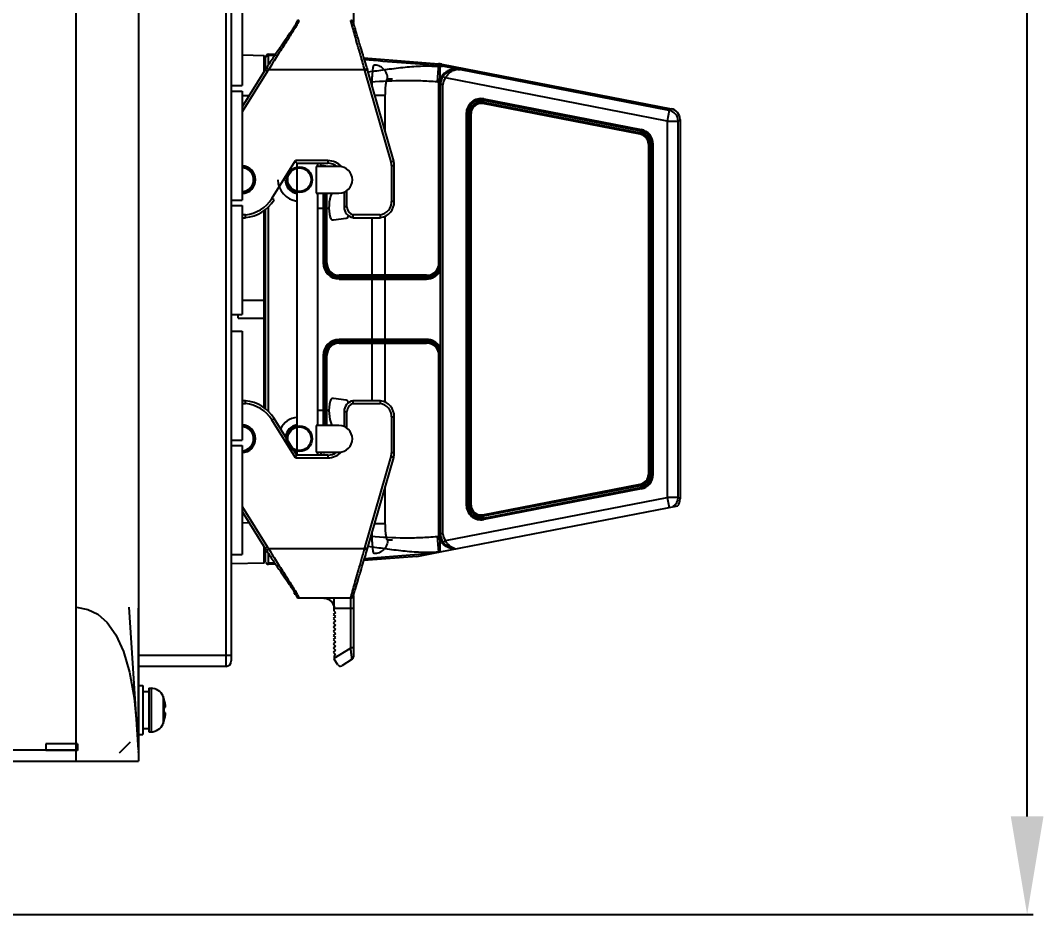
# Model space of a CAD drawing. Header units: millimetres. Extents: x 2423 to 7028, y 909 to 2460.
# Drawn here: x 6369.9 to 6557.5, y 1242.3 to 1406.3 of the extents above; entities that cross this region are included whole.
import ezdxf

# ---------------------------------------------------------------- set-up
doc = ezdxf.new("R2010")
doc.units = ezdxf.units.MM
doc.layers.add('DIM', color=2, linetype='Continuous')
doc.styles.get("Standard").update_dxf_attribs({"font": ''})
doc.styles.get('Standard').set_extended_font_data('SimSun')
doc.dimstyles.get("Standard").update_dxf_attribs({"dimscale": 6, "dimtxt": 5, "dimasz": 3, "dimexe": 0.18, "dimexo": 0.0625, "dimgap": 0.8, "dimtad": 1, "dimtoh": 1, "dimdec": 1, "dimzin": 0, "dimdsep": 46, "dimtxsty": 'Standard', "dimcen": 0.09, "dimclrd": 256, "dimclre": 256, "dimclrt": 256, "dimadec": 0, "dimazin": 2, "dimtfac": 1, "dimtdec": 1, "dimtofl": 0, "dimtmove": 0, "dimatfit": 3, "dimfxl": 0, "dimtolj": 1, "dimtzin": 0, "dimarcsym": 0})

# ---------------------------------------------------------------- blocks, each defined once
blk = doc.blocks.new('*D20')
at = {"layer": 'Defpoints', "color": 0}
for p in [(6316.55, 1744.33), (6554.5, 1744.33), (6316.55, 1242.33)]:
    blk.add_point(p, dxfattribs=at)
at = {"layer": 'DIM', "lineweight": -2}
for p, q in [((6316.93, 1744.33), (6555.58, 1744.33)), ((6554.5, 1260.33), (6554.5, 1726.33)), ((6316.93, 1242.33), (6555.58, 1242.33))]:
    blk.add_line(p, q, dxfattribs=at)
at = {"layer": 'DIM'}
for points in [[(6551.5, 1726.33), (6557.5, 1726.33), (6554.5, 1744.33)], [(6551.5, 1260.33), (6557.5, 1260.33), (6554.5, 1242.33)]]:
    blk.add_solid(points, dxfattribs=at)
at = {"layer": 'DIM', "insert": (6534.7, 1493.33), "char_height": 30, "attachment_point": 5, "rotation": 90}
blk.add_mtext('\\A1;502.0', dxfattribs=at)

msp = doc.modelspace()

# ---------------------------------------------------------------- linework, layer by layer
for p, q in [((6380.05, 1715.48), (6380.05, 1270.48)), ((6391.55, 1715.48), (6391.55, 1270.48)), ((6407.55, 1434.83), (6407.55, 1287.83)), ((6408.55, 1433.83), (6408.55, 1288.83)), ((6430.94, 1417.08), (6430.94, 1405.88)), ((6410.55, 1414.33), (6410.55, 1394.33)), ((6420.43, 1405.79), (6420.42, 1405.77)), ((6420.42, 1405.77), (6420.42, 1405.75)), ((6420.55, 1406.08), (6420.48, 1405.97)), ((6420.66, 1406.19), (6420.55, 1406.08)), ((6420.82, 1406.26), (6420.66, 1406.19)), ((6420.94, 1406.28), (6420.82, 1406.26)), ((6430.83, 1406.09), (6430.72, 1406.2)), ((6430.96, 1405.82), (6430.95, 1405.86)), ((6431, 1405.68), (6430.96, 1405.82)), ((6431.04, 1405.53), (6431, 1405.68)), ((6431.1, 1405.34), (6431.04, 1405.53)), ((6419.19, 1403.79), (6418.77, 1403.18)), ((6418.99, 1403.5), (6418.88, 1403.34)), ((6431.3, 1404.68), (6431.21, 1404.98)), ((6431.35, 1404.51), (6431.3, 1404.68)), ((6418.77, 1403.18), (6418.31, 1402.5)), ((6410.55, 1399.98), (6414.6, 1399.88)), ((6414.6, 1396.93), (6414.6, 1399.88)), ((6414.85, 1397.28), (6414.85, 1399.73)), ((6415.35, 1400.08), (6416.66, 1400.08)), ((6415.35, 1398.09), (6415.35, 1400.08)), ((6416.5, 1399.83), (6415.35, 1399.83)), ((6414.85, 1398.58), (6414.6, 1398.58)), ((6432.88, 1399.4), (6446.56, 1398.35)), ((6446.56, 1398.35), (6446.31, 1395.01)), ((6446.85, 1397.91), (6446.85, 1398.01)), ((6446.85, 1397.92), (6447.29, 1397.92)), ((6447.07, 1397.96), (6447.13, 1398.27)), ((6447.13, 1398.27), (6489.23, 1390.09)), ((6414.79, 1397.23), (6410.55, 1390.45)), ((6415.21, 1396.96), (6410.55, 1389.5)), ((6414.79, 1397.23), (6415.21, 1396.96)), ((6415, 1397.55), (6415.42, 1397.28)), ((6415.42, 1397.28), (6415.21, 1396.96)), ((6415.42, 1397.28), (6433, 1397.28)), ((6433.48, 1397.42), (6433, 1397.28)), ((6433.06, 1397.08), (6433, 1397.28)), ((6433.54, 1397.23), (6433.06, 1397.08)), ((6437.85, 1380.36), (6433.06, 1397.08)), ((6433.39, 1397.71), (6433.54, 1397.23)), ((6438.33, 1380.5), (6433.54, 1397.23)), ((6446.85, 1395.69), (6446.85, 1396.74)), ((6447.4, 1396.03), (6447.81, 1395.74)), ((6449.96, 1397.37), (6449.87, 1397.39)), ((6449.96, 1397.37), (6450.06, 1397.35)), ((6450.06, 1397.35), (6450.12, 1397.34)), ((6450.1, 1397.31), (6450.41, 1397.28)), ((6450.12, 1397.34), (6450.21, 1397.32)), ((6450.34, 1397.28), (6450.16, 1397.29)), ((6450.21, 1397.32), (6450.3, 1397.31)), ((6450.3, 1397.31), (6450.39, 1397.29)), ((6450.47, 1397.27), (6450.34, 1397.28)), ((6488.87, 1389.79), (6450.34, 1397.28)), ((6450.39, 1397.29), (6450.45, 1397.28)), ((6450.45, 1397.28), (6450.47, 1397.27)), ((6408.55, 1394.33), (6410.55, 1394.33)), ((6437.22, 1395.6), (6438.1, 1395.6)), ((6446.55, 1394.69), (6446.55, 1361.19)), ((6446.59, 1394.96), (6446.89, 1394.9)), ((6446.85, 1394.67), (6446.85, 1311.98)), ((6447.35, 1312.16), (6447.35, 1394.49)), ((6488.49, 1387.83), (6447.81, 1395.74)), ((6408.55, 1393.33), (6410.55, 1393.33)), ((6410.55, 1393.33), (6410.55, 1373.33)), ((6411.8, 1392.45), (6410.55, 1392.48)), ((6434.86, 1392.6), (6436.8, 1392.6)), ((6436.8, 1385.85), (6436.8, 1392.6)), ((6454.87, 1391.89), (6454.7, 1391.03)), ((6483.55, 1385.42), (6454.7, 1391.03)), ((6454.75, 1391.31), (6483.6, 1385.7)), ((6483.66, 1386), (6454.81, 1391.61)), ((6454.87, 1391.89), (6483.72, 1386.28)), ((6451.64, 1389.23), (6452.52, 1389.23)), ((6451.64, 1389.23), (6451.64, 1317.42)), ((6451.92, 1317.42), (6451.92, 1389.23)), ((6452.23, 1389.23), (6452.23, 1317.42)), ((6452.52, 1317.42), (6452.52, 1389.23)), ((6488.87, 1389.79), (6488.49, 1387.83)), ((6488.87, 1389.79), (6489.23, 1390.09)), ((6488.49, 1387.83), (6490.49, 1387.83)), ((6488.49, 1387.83), (6488.49, 1318.82)), ((6490.85, 1388.12), (6490.49, 1387.83)), ((6490.49, 1318.82), (6490.49, 1387.83)), ((6490.85, 1388.12), (6490.85, 1318.53)), ((6483.72, 1386.28), (6483.55, 1385.42)), ((6485.04, 1383.62), (6485.91, 1383.62)), ((6485.04, 1383.62), (6485.04, 1323.03)), ((6485.32, 1323.03), (6485.32, 1383.62)), ((6485.63, 1383.62), (6485.63, 1323.03)), ((6485.91, 1323.03), (6485.91, 1383.62)), ((6415.96, 1373.63), (6420.3, 1380.58)), ((6426.25, 1380.58), (6420.3, 1380.58)), ((6420.58, 1380.08), (6426.25, 1380.08)), ((6420.6, 1380.08), (6420.6, 1326.58)), ((6428.3, 1379.5), (6424.1, 1379.5)), ((6424.1, 1379.5), (6424.1, 1374.6)), ((6424.4, 1379.5), (6424.4, 1380.08)), ((6424.95, 1379.6), (6424.95, 1380.08)), ((6425.35, 1379.6), (6424.95, 1379.6)), ((6426.25, 1380.58), (6426.25, 1380.08)), ((6438.33, 1380.5), (6437.85, 1380.36)), ((6437.95, 1379.67), (6438.45, 1379.67)), ((6437.95, 1379.67), (6437.95, 1373.08)), ((6438.45, 1373.08), (6438.45, 1379.67)), ((6416.39, 1373.37), (6415.96, 1373.63)), ((6424.1, 1374.6), (6428.3, 1374.6)), ((6424.4, 1332), (6424.4, 1374.6)), ((6425.39, 1374.6), (6425.39, 1361.83)), ((6425.67, 1361.83), (6425.67, 1374.6)), ((6425.78, 1374.6), (6425.78, 1361.83)), ((6426.06, 1361.83), (6426.06, 1374.6)), ((6429.25, 1374.82), (6429.25, 1372.08)), ((6429.75, 1372.08), (6429.75, 1375.1)), ((6408.55, 1373.33), (6410.55, 1373.33)), ((6408.55, 1372.33), (6410.55, 1372.33)), ((6410.55, 1372.33), (6410.55, 1352.33)), ((6414.6, 1335.16), (6414.6, 1371.49)), ((6414.85, 1334.96), (6414.85, 1371.69)), ((6415.35, 1334.57), (6415.35, 1372.08)), ((6424.4, 1371.85), (6426.48, 1371.85)), ((6429.75, 1372.08), (6429.25, 1372.08)), ((6438.45, 1373.08), (6437.95, 1373.08)), ((6411.14, 1370.61), (6410.55, 1370.61)), ((6410.55, 1370.11), (6411.16, 1370.11)), ((6426.73, 1370.07), (6426.7, 1370.18)), ((6427.28, 1369.7), (6429.63, 1370.02)), ((6430.87, 1370.11), (6435.92, 1370.11)), ((6435.87, 1370.61), (6430.92, 1370.61)), ((6434.33, 1370.11), (6434.33, 1336.54)), ((6436.8, 1336.25), (6436.8, 1370.41)), ((6426.06, 1361.83), (6425.39, 1361.83)), ((6446.83, 1361.15), (6446.77, 1361.16)), ((6444.35, 1359.54), (6428.35, 1359.54)), ((6428.35, 1358.86), (6428.35, 1359.54)), ((6428.35, 1359.25), (6444.35, 1359.25)), ((6444.35, 1359.14), (6428.35, 1359.14)), ((6428.35, 1358.86), (6444.35, 1358.86)), ((6444.35, 1359.54), (6444.35, 1358.86)), ((6414.6, 1354.95), (6410.55, 1354.95)), ((6408.55, 1352.33), (6410.55, 1352.33)), ((6409.8, 1351.7), (6409.8, 1352.33)), ((6409.8, 1351.7), (6414.6, 1351.7)), ((6408.55, 1349.33), (6410.55, 1349.33)), ((6410.55, 1349.33), (6410.55, 1329.33)), ((6444.35, 1347.79), (6428.35, 1347.79)), ((6428.35, 1347.12), (6428.35, 1347.79)), ((6428.35, 1347.51), (6444.35, 1347.51)), ((6444.35, 1347.4), (6428.35, 1347.4)), ((6428.35, 1347.12), (6444.35, 1347.12)), ((6444.35, 1347.79), (6444.35, 1347.12)), ((6446.55, 1345.46), (6446.55, 1311.96)), ((6446.83, 1345.5), (6446.77, 1345.49)), ((6425.39, 1344.83), (6426.06, 1344.83)), ((6425.39, 1344.83), (6425.39, 1332)), ((6425.78, 1344.83), (6425.78, 1332)), ((6426.06, 1332), (6426.06, 1344.83)), ((6411.16, 1336.54), (6410.55, 1336.54)), ((6410.55, 1336.04), (6411.14, 1336.04)), ((6426.73, 1336.58), (6426.7, 1336.47)), ((6429.63, 1336.63), (6427.28, 1336.95)), ((6435.92, 1336.54), (6430.87, 1336.54)), ((6430.92, 1336.04), (6435.87, 1336.04)), ((6426.48, 1334.75), (6424.4, 1334.75)), ((6429.25, 1334.58), (6429.75, 1334.58)), ((6429.25, 1334.58), (6429.25, 1331.79)), ((6429.75, 1331.5), (6429.75, 1334.58)), ((6415.96, 1333.02), (6416.39, 1333.29)), ((6420.3, 1326.08), (6415.96, 1333.02)), ((6420.58, 1326.58), (6416.39, 1333.29)), ((6437.95, 1333.58), (6438.45, 1333.58)), ((6437.95, 1333.58), (6437.95, 1326.98)), ((6438.45, 1326.98), (6438.45, 1333.58)), ((6428.3, 1332), (6424.1, 1332)), ((6424.1, 1332), (6424.1, 1327.1)), ((6408.55, 1329.33), (6410.55, 1329.33)), ((6408.55, 1328.33), (6410.55, 1328.33)), ((6410.55, 1328.33), (6410.55, 1308.33)), ((6426.25, 1326.58), (6420.58, 1326.58)), ((6424.1, 1327.1), (6428.3, 1327.1)), ((6424.4, 1326.58), (6424.4, 1327.1)), ((6425.35, 1327.05), (6424.95, 1327.05)), ((6424.95, 1327.05), (6424.95, 1326.58)), ((6426.25, 1326.58), (6426.25, 1326.08)), ((6438.45, 1326.98), (6437.95, 1326.98)), ((6420.3, 1326.08), (6426.25, 1326.08)), ((6433.06, 1309.57), (6437.85, 1326.29)), ((6433.54, 1309.43), (6438.33, 1326.15)), ((6437.85, 1326.29), (6438.33, 1326.15)), ((6485.91, 1323.03), (6485.04, 1323.03)), ((6436.8, 1314), (6436.8, 1320.8)), ((6454.7, 1315.62), (6483.55, 1321.23)), ((6483.6, 1320.95), (6454.75, 1315.35)), ((6483.55, 1321.23), (6483.72, 1320.37)), ((6454.81, 1315.04), (6483.66, 1320.65)), ((6483.72, 1320.37), (6454.87, 1314.76)), ((6410.55, 1317.15), (6415.21, 1309.69)), ((6446.85, 1308.83), (6490.43, 1317.3)), ((6447.81, 1310.91), (6488.49, 1318.82)), ((6452.52, 1317.42), (6451.64, 1317.42)), ((6490.49, 1318.82), (6488.49, 1318.82)), ((6488.49, 1318.82), (6488.85, 1316.99)), ((6490.49, 1318.82), (6490.85, 1318.53)), ((6410.55, 1316.21), (6414.79, 1309.43)), ((6454.7, 1315.62), (6454.87, 1314.76)), ((6410.55, 1314.17), (6411.8, 1314.2)), ((6436.8, 1314), (6434.85, 1314)), ((6446.31, 1311.65), (6446.53, 1308.77)), ((6446.89, 1311.75), (6446.59, 1311.69)), ((6414.6, 1306.78), (6414.6, 1309.72)), ((6415.21, 1309.69), (6414.79, 1309.43)), ((6415.21, 1309.69), (6415.42, 1309.38)), ((6433, 1309.38), (6433.06, 1309.57)), ((6433.06, 1309.57), (6433.54, 1309.43)), ((6438.1, 1311), (6437.22, 1311)), ((6446.85, 1309.91), (6446.85, 1310.96)), ((6447.81, 1310.91), (6447.4, 1310.62)), ((6408.55, 1308.33), (6410.55, 1308.33)), ((6414.6, 1308.08), (6414.85, 1308.08)), ((6415, 1309.1), (6414.79, 1309.43)), ((6414.85, 1306.93), (6414.85, 1309.33)), ((6415.42, 1309.38), (6415, 1309.1)), ((6415, 1309.1), (6415.21, 1308.77)), ((6415.35, 1306.58), (6415.35, 1308.56)), ((6433, 1309.38), (6415.42, 1309.38)), ((6442.57, 1308), (6432.88, 1307.26)), ((6433, 1309.38), (6433.48, 1309.23)), ((6433, 1307.64), (6433.2, 1308.31)), ((6442.57, 1308), (6446.84, 1308.83)), ((6446.84, 1308.83), (6446.85, 1308.83)), ((6414.6, 1306.78), (6408.55, 1306.62)), ((6415.35, 1306.82), (6416.5, 1306.82)), ((6416.66, 1306.58), (6415.35, 1306.58)), ((6416.66, 1306.58), (6416.84, 1306.31)), ((6432.35, 1305.5), (6432.52, 1306.08)), ((6432.52, 1306.08), (6433, 1307.64)), ((6417.71, 1305.04), (6417.98, 1304.64)), ((6417.98, 1304.64), (6418.23, 1304.27)), ((6418.23, 1304.27), (6418.71, 1303.57)), ((6431.68, 1303.28), (6431.88, 1303.94)), ((6432.18, 1304.95), (6432.35, 1305.5)), ((6418.48, 1303.91), (6418.59, 1303.74)), ((6418.71, 1303.57), (6419.14, 1302.93)), ((6419.33, 1302.65), (6419.43, 1302.51)), ((6419.6, 1302.25), (6419.68, 1302.13)), ((6420.09, 1301.49), (6420.09, 1301.15)), ((6420.22, 1301.28), (6420.09, 1301.28)), ((6420.09, 1301.15), (6420.32, 1301.11)), ((6420.4, 1300.94), (6420.41, 1300.91)), ((6420.41, 1300.91), (6420.42, 1300.88)), ((6420.45, 1300.79), (6420.45, 1300.76)), ((6420.54, 1300.57), (6420.66, 1300.46)), ((6420.94, 1300.38), (6430.44, 1300.38)), ((6427.44, 1298.52), (6427.44, 1300.38)), ((6430.44, 1300.38), (6430.44, 1291.2)), ((6430.45, 1300.38), (6430.57, 1300.39)), ((6430.57, 1300.39), (6430.72, 1300.46)), ((6430.72, 1300.46), (6430.84, 1300.57)), ((6430.94, 1300.77), (6430.94, 1289.57)), ((6431, 1300.95), (6431.01, 1301.01)), ((6431.01, 1301.01), (6431.05, 1301.15)), ((6431.05, 1301.15), (6431.1, 1301.32)), ((6431.1, 1301.32), (6431.16, 1301.52)), ((6431.16, 1301.52), (6431.23, 1301.76)), ((6391.55, 1272.53), (6389.85, 1298.68)), ((6391.55, 1272.53), (6391.55, 1298.48)), ((6427.43, 1298.51), (6427.44, 1298.38)), ((6427.44, 1298.52), (6430.44, 1298.52)), ((6427.44, 1297.94), (6427.44, 1298.52)), ((6427.64, 1297.72), (6427.26, 1297.37)), ((6427.26, 1297.37), (6427.64, 1296.95)), ((6427.64, 1296.95), (6427.26, 1296.6)), ((6427.26, 1296.6), (6427.64, 1296.18)), ((6427.44, 1297.94), (6427.64, 1297.72)), ((6427.64, 1296.18), (6427.26, 1295.83)), ((6427.26, 1295.83), (6427.64, 1295.41)), ((6427.64, 1295.41), (6427.26, 1295.06)), ((6427.26, 1295.06), (6427.64, 1294.64)), ((6427.64, 1294.64), (6427.26, 1294.29)), ((6427.26, 1294.29), (6427.64, 1293.87)), ((6427.64, 1293.87), (6427.26, 1293.52)), ((6427.26, 1293.52), (6427.64, 1293.1)), ((6427.64, 1293.1), (6427.26, 1292.75)), ((6427.26, 1292.75), (6427.64, 1292.33)), ((6427.64, 1292.33), (6427.26, 1291.98)), ((6427.26, 1291.98), (6427.64, 1291.56)), ((6427.64, 1291.56), (6427.26, 1291.21)), ((6427.26, 1291.21), (6427.64, 1290.79)), ((6427.64, 1290.79), (6427.26, 1290.44)), ((6427.44, 1289.33), (6430.44, 1291.2)), ((6408.55, 1289.83), (6391.55, 1289.83)), ((6427.26, 1290.44), (6427.64, 1290.02)), ((6427.64, 1290.02), (6427.44, 1289.83)), ((6427.44, 1289.83), (6427.44, 1289.17)), ((6428.11, 1288.11), (6427.44, 1289.17)), ((6430.71, 1289.15), (6428.8, 1287.95)), ((6407.55, 1287.83), (6391.55, 1287.83)), ((6391.55, 1284.33), (6392.35, 1284.33)), ((6392.35, 1284.33), (6392.35, 1275.33)), ((6393.45, 1283.83), (6393.83, 1283.83)), ((6393.45, 1283.83), (6393.45, 1275.83)), ((6393.83, 1283.83), (6393.83, 1275.83)), ((6392.35, 1283.22), (6393.45, 1283.22)), ((6396.04, 1282.36), (6396.04, 1277.29)), ((6396.22, 1281.83), (6396.24, 1281.83)), ((6396.22, 1280.33), (6396.51, 1280.33)), ((6396.51, 1279.33), (6396.22, 1279.33)), ((6396.24, 1277.83), (6396.22, 1277.83)), ((6392.35, 1276.44), (6393.45, 1276.44)), ((6393.45, 1275.83), (6393.83, 1275.83)), ((6388.05, 1271.98), (6390.05, 1273.98)), ((6391.55, 1275.33), (6392.35, 1275.33)), ((6380.05, 1272.48), (5828.05, 1272.48)), ((6380.35, 1273.63), (6374.55, 1273.63)), ((6374.55, 1273.63), (6374.55, 1272.43)), ((6380.35, 1272.43), (6374.55, 1272.43)), ((6380.35, 1273.63), (6380.35, 1272.43)), ((6391.55, 1272.03), (6391.55, 1272.23)), ((5816.55, 1270.48), (6391.55, 1270.48))]:
    msp.add_line(p, q)
for points in [[(6420.42, 1405.75), (6420.4, 1405.72), (6420.39, 1405.68), (6420.37, 1405.64), (6420.35, 1405.59), (6420.32, 1405.54), (6420.29, 1405.48), (6420.25, 1405.42), (6420.21, 1405.35), (6420.16, 1405.27), (6420.11, 1405.19), (6420.05, 1405.1), (6419.99, 1405), (6419.93, 1404.9), (6419.86, 1404.8), (6419.79, 1404.69), (6419.72, 1404.58), (6419.64, 1404.46), (6419.55, 1404.33), (6419.47, 1404.21), (6419.38, 1404.07), (6419.29, 1403.94), (6419.19, 1403.79)], [(6420.44, 1405.84), (6420.44, 1405.83), (6420.44, 1405.83), (6420.44, 1405.82), (6420.44, 1405.81), (6420.43, 1405.79)], [(6420.48, 1405.97), (6420.45, 1405.9), (6420.45, 1405.86), (6420.44, 1405.84)], [(6430.72, 1406.2), (6430.56, 1406.26), (6430.45, 1406.28)], [(6430.95, 1405.86), (6430.94, 1405.9), (6430.92, 1405.94), (6430.9, 1406), (6430.83, 1406.09)], [(6431.21, 1404.98), (6431.13, 1405.23), (6431.1, 1405.34)], [(6431.95, 1402.48), (6431.79, 1403.01), (6431.72, 1403.26), (6431.65, 1403.5), (6431.58, 1403.72), (6431.52, 1403.94), (6431.35, 1404.51)], [(6417.93, 1401.95), (6417.67, 1401.56), (6417.53, 1401.36), (6417.25, 1400.94)], [(6418.31, 1402.5), (6418.06, 1402.13), (6417.93, 1401.95)], [(6432.61, 1400.3), (6432.4, 1400.98), (6432.31, 1401.3), (6432.21, 1401.61), (6432.12, 1401.91), (6432.03, 1402.2), (6431.95, 1402.48)], [(6417.25, 1400.94), (6417.11, 1400.73), (6416.96, 1400.52), (6416.81, 1400.3), (6416.66, 1400.07), (6416.51, 1399.84), (6416.35, 1399.61), (6416.19, 1399.37), (6416.03, 1399.13), (6415.87, 1398.89), (6415.71, 1398.64), (6415.54, 1398.39), (6415.38, 1398.13), (6415.21, 1397.88), (6415.04, 1397.61), (6414.79, 1397.23)], [(6432.82, 1399.6), (6432.71, 1399.96), (6432.61, 1400.3)], [(6433.39, 1397.71), (6433.28, 1398.1), (6433.16, 1398.48), (6433.04, 1398.86), (6432.82, 1399.6)], [(6415.21, 1308.77), (6415.39, 1308.51), (6415.55, 1308.25), (6415.72, 1307.99), (6415.89, 1307.74), (6416.05, 1307.49), (6416.21, 1307.25), (6416.37, 1307.01), (6416.53, 1306.77), (6416.69, 1306.54)], [(6433.2, 1308.31), (6433.3, 1308.65), (6433.41, 1308.99), (6433.54, 1309.43)], [(6416.84, 1306.31), (6416.99, 1306.09), (6417.14, 1305.87), (6417.28, 1305.66), (6417.43, 1305.45), (6417.71, 1305.04)], [(6431.88, 1303.94), (6432.03, 1304.43), (6432.1, 1304.68), (6432.18, 1304.95)], [(6419.14, 1302.93), (6419.24, 1302.79), (6419.33, 1302.65)], [(6419.43, 1302.51), (6419.51, 1302.38), (6419.6, 1302.25)], [(6419.68, 1302.13), (6419.76, 1302.01), (6419.83, 1301.9), (6419.9, 1301.79)], [(6431.23, 1301.76), (6431.31, 1302.03), (6431.56, 1302.88)], [(6431.56, 1302.88), (6431.62, 1303.07), (6431.68, 1303.28)], [(6419.9, 1301.79), (6419.97, 1301.69), (6420.03, 1301.59), (6420.09, 1301.5), (6420.14, 1301.41), (6420.19, 1301.33), (6420.24, 1301.25), (6420.28, 1301.18), (6420.31, 1301.12), (6420.34, 1301.07), (6420.37, 1301.02), (6420.39, 1300.97), (6420.4, 1300.94)], [(6420.42, 1300.88), (6420.43, 1300.86), (6420.44, 1300.85), (6420.44, 1300.83), (6420.44, 1300.83), (6420.44, 1300.82), (6420.44, 1300.81), (6420.45, 1300.79)], [(6420.45, 1300.76), (6420.48, 1300.69), (6420.54, 1300.57)], [(6420.66, 1300.46), (6420.82, 1300.39), (6420.94, 1300.38)], [(6425.45, 1300.38), (6425.47, 1300.38), (6425.52, 1300.37), (6425.59, 1300.37), (6425.66, 1300.36), (6425.75, 1300.35), (6425.83, 1300.34), (6425.92, 1300.32), (6426.01, 1300.29), (6426.1, 1300.26), (6426.19, 1300.23), (6426.29, 1300.18), (6426.39, 1300.13), (6426.49, 1300.07), (6426.59, 1300.01), (6426.7, 1299.93), (6426.8, 1299.83), (6426.91, 1299.73), (6427.01, 1299.61), (6427.11, 1299.47), (6427.2, 1299.31), (6427.28, 1299.13), (6427.35, 1298.95), (6427.39, 1298.78), (6427.42, 1298.62), (6427.44, 1298.47)], [(6425.46, 1300.38), (6425.51, 1300.37), (6425.57, 1300.37), (6425.63, 1300.37), (6425.7, 1300.36), (6425.77, 1300.35), (6425.84, 1300.33), (6425.91, 1300.32), (6425.99, 1300.3), (6426.06, 1300.28), (6426.14, 1300.25), (6426.21, 1300.22), (6426.29, 1300.19), (6426.36, 1300.15), (6426.44, 1300.11), (6426.51, 1300.06), (6426.59, 1300.01), (6426.67, 1299.95), (6426.74, 1299.89), (6426.81, 1299.83), (6426.88, 1299.76), (6426.95, 1299.68), (6427.02, 1299.6), (6427.08, 1299.51), (6427.14, 1299.42), (6427.2, 1299.31), (6427.26, 1299.18), (6427.32, 1299.03), (6427.37, 1298.86)], [(6430.84, 1300.57), (6430.9, 1300.66), (6430.92, 1300.72), (6430.94, 1300.75), (6430.95, 1300.79)], [(6430.95, 1300.79), (6430.96, 1300.82), (6431, 1300.95)], [(6380.16, 1298.66), (6382.25, 1298.28), (6384.05, 1297.4), (6385.79, 1295.88), (6387.39, 1293.61), (6388.76, 1290.59), (6389.88, 1286.78), (6390.74, 1282.06), (6391.31, 1276.28)], [(6427.37, 1298.86), (6427.41, 1298.7), (6427.42, 1298.6), (6427.43, 1298.51)]]:
    msp.add_lwpolyline(points)
for centre, radius in [((6421.05, 1377.08), 2.35), ((6421.05, 1377.08), 2.15), ((6421.05, 1329.58), 2.35), ((6421.05, 1329.58), 2.15)]:
    msp.add_circle(centre, radius)
for centre, radius, start, end in [((6415.08, 1408.7), 6.39, 331.3373, 331.6604), ((6420.94, 1405.77), 0.502, 90.0394, 108.5226), ((6415.35, 1399.58), 0.5, 90.0037, 162.9838), ((6415.35, 1399.33), 0.5, 90.0033, 157.4886), ((6723.27, 4966.46), 3579.14, 265.34755, 265.56552), ((6446.18, 1393.36), 4.51, 81.4698, 85.6205), ((6446.18, 1393.36), 4.69, 81.7906, 85.6205), ((6446.18, 1393.36), 5, 79, 85.6205), ((6449.85, 1394.29), 3.01, 144.6434, 175.6689), ((6449.54, 1394.25), 3.03, 140.614, 150.2768), ((6449.89, 1394.28), 3.06, 143.4497, 152.364), ((6449.55, 1394.24), 3.05, 137.9872, 140.4475), ((6449.86, 1394.28), 3.02, 142.848, 144.6371), ((6449.85, 1394.29), 3.03, 85.1957, 142.8132), ((6449.89, 1394.26), 3.05, 105.4848, 142.9136), ((6449.89, 1394.26), 3.06, 91.656, 105.4319), ((6449.88, 1394.3), 3.02, 90.637, 91.6435), ((6449.86, 1393.8), 3.57, 88.36, 90.1578), ((6449.88, 1394.21), 3.1, 88.9097, 90.5279), ((6450.1, 1395.32), 1.97, 93.9755, 96.7975), ((6449.88, 1394.19), 3.13, 88.5422, 88.9111), ((6449.88, 1394.17), 3.15, 87.47, 88.5414), ((6450.09, 1395.35), 1.94, 92.4823, 93.9714), ((6450, 1397.14), 0.174, 78.1858, 85.5372), ((6450.09, 1395.37), 1.93, 90.4285, 92.4827), ((6450.06, 1395.36), 1.94, 88.8061, 89.5873), ((6450.06, 1395.37), 1.93, 87.236, 88.8055), ((6450.24, 1396.8), 0.488, 78.8414, 85.193), ((6450.36, 1396.65), 0.631, 83.1132, 85.1937), ((6450.41, 1397.31), 0.0315, 255.8446, 265.1739), ((6450.36, 1396.65), 0.634, 79.623, 83.1159), ((6446.18, 1393.36), 1.65, 75.4455, 85.6205), ((6449.85, 1394.29), 3.32, 168.3548, 173.0422), ((6453.98, 1389.42), 9.49, 138.1098, 138.6364), ((6449.85, 1394.29), 3.02, 168.3548, 172.6974), ((6449.91, 1394.27), 3.09, 152.4056, 168.3452), ((6449.85, 1394.29), 2.51, 144.6434, 175.2402), ((6454.35, 1389.23), 2.71, 79, 180), ((6454.35, 1389.23), 2.43, 79, 180), ((6454.35, 1389.23), 2.12, 79, 180), ((6454.35, 1389.23), 1.83, 79, 180), ((6488.49, 1387.83), 2, 0.0205, 78.9795), ((6488.85, 1388.12), 2, 0.0019, 78.9981), ((6483.2, 1383.62), 1.83, 0, 79), ((6483.2, 1383.62), 2.12, 0, 79), ((6483.2, 1383.62), 2.43, 0, 79), ((6483.2, 1383.62), 2.71, 0, 79), ((6410.45, 1377.08), 2.55, 272.3264, 87.6695), ((6410.45, 1377.08), 2.4, 272.3955, 87.6045), ((6410.45, 1377.08), 2.2, 272.6282, 87.372), ((6425.35, 1377.1), 2.5, 74.5016, 90.0762), ((6426.25, 1377.08), 3.5, 42.568, 90), ((6426.25, 1377.08), 3, 54.5949, 90), ((6428.3, 1377.05), 2.45, 270, 90), ((6435.45, 1379.67), 2.5, 0, 16), ((6435.45, 1379.67), 3, 0, 16), ((6421.05, 1377.08), 3.94, 180, 263.4471), ((6421.05, 1377.08), 2.59, 180, 259.9192), ((6421.05, 1377.08), 2.44, 180, 259.2983), ((6410.45, 1377.08), 6.5, 276.0422, 328), ((6410.45, 1377.08), 7, 275.8222, 328), ((6433.46, 1372), 7, 158.1347, 195.0762), ((6431.25, 1372.08), 2, 180, 259.0959), ((6431.25, 1372.08), 1.5, 180, 257.4027), ((6435.45, 1373.08), 2.5, 279.7499, 0), ((6435.45, 1373.08), 3, 278.8986, 0), ((6427.21, 1370.2), 0.5, 195.0762, 277.6762), ((6429.56, 1370.52), 0.5, 277.6762, 354.7499), ((6428.35, 1361.83), 2.96, 180, 270), ((6428.35, 1361.83), 2.68, 180, 270), ((6428.35, 1361.83), 2.57, 180, 270), ((6428.35, 1361.83), 2.29, 180, 270), ((6444.35, 1361.83), 2.29, 270, 343.8888), ((6444.35, 1361.83), 2.57, 270, 344.8029), ((6444.35, 1361.83), 2.68, 270, 338.7197), ((6444.35, 1361.83), 2.96, 270, 327.4812), ((6451.52, 1396.32), 35.48, 261.9509, 262.307), ((6428.35, 1344.83), 2.96, 90, 180), ((6428.35, 1344.83), 2.68, 90, 180), ((6428.35, 1344.83), 2.57, 90, 180), ((6428.35, 1344.83), 2.29, 90, 180), ((6444.35, 1344.83), 2.96, 32.5188, 90), ((6444.35, 1344.83), 2.68, 21.2803, 90), ((6444.35, 1344.83), 2.57, 15.1971, 90), ((6444.35, 1344.83), 2.29, 16.1112, 90), ((6451.55, 1310.09), 35.72, 97.6942, 98.0479), ((6410.45, 1329.58), 6.5, 32, 83.9578), ((6410.45, 1329.58), 7, 32, 84.1778), ((6433.46, 1334.65), 7, 164.9238, 202.3039), ((6427.21, 1336.45), 0.5, 82.3238, 164.9238), ((6431.25, 1334.58), 2, 100.9041, 180), ((6429.56, 1336.14), 0.5, 5.2501, 82.3238), ((6431.25, 1334.58), 1.5, 102.5973, 180), ((6435.45, 1333.58), 2.5, 0, 80.2501), ((6435.45, 1333.58), 3, 0, 81.1014), ((6410.45, 1329.58), 2.55, 272.3264, 87.6695), ((6421.05, 1329.58), 3.94, 96.558, 152.2933), ((6421.05, 1329.58), 2.59, 100.0808, 172.8532), ((6410.45, 1329.58), 2.4, 272.3955, 87.6045), ((6410.45, 1329.58), 2.2, 272.6282, 87.372), ((6421.05, 1329.58), 2.44, 100.7017, 177.0594), ((6428.3, 1329.55), 2.45, 270, 90), ((6410.45, 1329.58), 2.2, 209.6505, 214.8037), ((6421.05, 1329.58), 2.44, 247.1226, 259.2983), ((6421.05, 1329.58), 2.59, 251.2815, 259.9192), ((6425.35, 1329.55), 2.5, 269.9238, 277.4955), ((6426.25, 1329.58), 3.5, 270, 316.2754), ((6426.25, 1329.58), 3, 270, 303.9623), ((6435.45, 1326.98), 2.5, 344, 0), ((6435.45, 1326.98), 3, 344, 0), ((6483.2, 1323.03), 1.83, 281, 0), ((6483.2, 1323.03), 2.12, 281, 0), ((6483.2, 1323.03), 2.43, 281, 0), ((6483.2, 1323.03), 2.71, 281, 0), ((6454.35, 1317.42), 2.71, 180, 281), ((6454.35, 1317.42), 2.43, 180, 281), ((6454.35, 1317.42), 2.12, 180, 281), ((6454.35, 1317.42), 1.83, 180, 281), ((6488.49, 1318.82), 2, 302.2965, 359.9836), ((6488.85, 1318.53), 2, 322.1972, 0.0032), ((6446.18, 1313.29), 1.65, 274.3795, 284.5545), ((6449.85, 1312.37), 3.32, 186.9578, 191.6452), ((6449.85, 1312.37), 3.01, 184.3311, 215.3566), ((6449.85, 1312.37), 3.02, 187.3026, 191.6452), ((6449.91, 1312.38), 3.09, 191.6511, 207.598), ((6449.85, 1312.37), 2.51, 184.7598, 215.3566), ((6453.98, 1317.23), 9.49, 221.3627, 221.8894), ((6449.54, 1312.4), 3.03, 209.7232, 219.386), ((6449.89, 1312.37), 3.06, 207.636, 216.5503), ((6449.87, 1312.76), 3.52, 220.4783, 222.7068), ((6449.89, 1312.39), 3.05, 215.3108, 263.7148), ((6449.85, 1312.37), 3.03, 217.1868, 264.0269), ((6774.47, -2898.47), 4219.84, 94.47567, 94.64196), ((6446.18, 1313.29), 4.51, 274.3795, 278.3794), ((6450.11, 1311.45), 2.09, 255.1072, 255.5111), ((6450.09, 1311.4), 2.04, 255.4952, 259.9056), ((6415.35, 1307.08), 0.5, 202.5009, 269.9923), ((6415.08, 1297.95), 6.39, 28.3376, 28.6644), ((6420.94, 1300.88), 0.504, 256.289, 269.9421), ((6430.44, 1289.57), 0.5, 302, 360), ((6407.55, 1288.83), 1, 270, 0), ((6428.53, 1288.38), 0.5, 212, 302), ((6393.83, 1281.43), 2.4, 22.9697, 90), ((6390.05, 1279.83), 6.5, 17.9202, 22.9697), ((6390.05, 1279.83), 6.48, 4.4249, 17.9753), ((6390.05, 1279.83), 6.18, 355.3629, 4.6371), ((6390.05, 1279.83), 6.5, 337.0303, 342.0798), ((6390.05, 1279.83), 6.48, 342.0247, 355.5751), ((6393.83, 1278.23), 2.4, 270, 337.0303)]:
    msp.add_arc(centre, radius, start, end)
for points, knots in [([(6420.68, 1405.64), (6420.56, 1405.41), (6420.27, 1404.92), (6419.76, 1404.11), (6419.15, 1403.17), (6418.47, 1402.11), (6417.73, 1400.97), (6416.7, 1399.36), (6415.93, 1398.12), (6415.42, 1397.28)], [0, 0, 0, 0, 0.076334, 0.174707, 0.290109, 0.418305, 0.556018, 0.700412, 1, 1, 1, 1]), ([(6420.94, 1406.28), (6420.94, 1406.28), (6420.94, 1406.27), (6420.94, 1406.27), (6420.94, 1406.25), (6420.93, 1406.23), (6420.92, 1406.18), (6420.9, 1406.11), (6420.87, 1406.03), (6420.83, 1405.92), (6420.77, 1405.8), (6420.73, 1405.71), (6420.7, 1405.67)], [0, 0, 0, 0, 0.004198, 0.015553, 0.034327, 0.060593, 0.135938, 0.242499, 0.381573, 0.554195, 0.760422, 1, 1, 1, 1]), ([(6430.61, 1405.71), (6430.59, 1405.79), (6430.55, 1405.9), (6430.52, 1406.05), (6430.49, 1406.13), (6430.48, 1406.19), (6430.46, 1406.24), (6430.46, 1406.26), (6430.45, 1406.28), (6430.45, 1406.28)], [0, 0, 0, 0, 0.432218, 0.603361, 0.743872, 0.853552, 0.932495, 0.980916, 1, 1, 1, 1]), ([(6433, 1397.28), (6432.75, 1398.16), (6432.32, 1399.66), (6431.73, 1401.71), (6431.28, 1403.32), (6430.91, 1404.63), (6430.7, 1405.39), (6430.61, 1405.71)], [0, 0, 0, 0, 0.31453, 0.534738, 0.729303, 0.887521, 1, 1, 1, 1]), ([(6433.64, 1396.86), (6434.69, 1396.99), (6436.81, 1397.28), (6439.48, 1397.62), (6441.64, 1397.83), (6443.81, 1397.97), (6445.45, 1397.94), (6446.53, 1397.86)], [0, 0, 0, 0, 0.245394, 0.495702, 0.622361, 0.749261, 1, 1, 1, 1]), ([(6434.35, 1394.39), (6434.36, 1394.65), (6434.38, 1395.15), (6434.41, 1395.87), (6434.45, 1396.5), (6434.5, 1397.05), (6434.55, 1397.48), (6434.61, 1397.8), (6434.66, 1397.99), (6434.7, 1398.08), (6434.72, 1398.1), (6434.73, 1398.1)], [0, 0, 0, 0, 0.208781, 0.400919, 0.571955, 0.71777, 0.835313, 0.92188, 0.976018, 0.991221, 1, 1, 1, 1]), ([(6437.22, 1395.6), (6437.22, 1395.91), (6437.09, 1396.57), (6436.54, 1397.42), (6435.7, 1397.98), (6435.04, 1398.1), (6434.73, 1398.1)], [0, 0, 0, 0, 0.240935, 0.501209, 0.760719, 1, 1, 1, 1]), ([(6446.85, 1397.82), (6446.85, 1397.83), (6446.84, 1397.86), (6446.85, 1397.89), (6446.85, 1397.91)], [0, 0, 0, 0, 0.288026, 1, 1, 1, 1]), ([(6447.07, 1397.96), (6447.06, 1397.96), (6446.98, 1397.98), (6446.91, 1398), (6446.85, 1398.01)], [0, 0, 0, 0, 0.245584, 1, 1, 1, 1]), ([(6446.85, 1397.37), (6446.85, 1397.46), (6446.86, 1397.61), (6446.86, 1397.76), (6446.85, 1397.82)], [0, 0, 0, 0, 0.578812, 1, 1, 1, 1]), ([(6447.29, 1397.91), (6447.27, 1397.92), (6447.2, 1397.93), (6447.13, 1397.95), (6447.07, 1397.96)], [0, 0, 0, 0, 0.268944, 1, 1, 1, 1]), ([(6449.87, 1397.39), (6449.42, 1397.48), (6448.56, 1397.65), (6447.7, 1397.83), (6447.29, 1397.91)], [0, 0, 0, 0, 0.525207, 1, 1, 1, 1]), ([(6446.85, 1396.74), (6446.85, 1396.8), (6446.85, 1396.91), (6446.85, 1397.12), (6446.85, 1397.27), (6446.85, 1397.37)], [0, 0, 0, 0, 0.277105, 0.537104, 1, 1, 1, 1]), ([(6447.44, 1396.12), (6447.43, 1396.11), (6447.4, 1396.1), (6447.34, 1396.11), (6447.27, 1396.13), (6447.22, 1396.16), (6447.2, 1396.18)], [0, 0, 0, 0, 0.136674, 0.356043, 0.658262, 1, 1, 1, 1]), ([(6449.85, 1397.37), (6449.6, 1397.37), (6449.11, 1397.32), (6448.42, 1397.11), (6447.79, 1396.76), (6447.44, 1396.45), (6447.28, 1396.28)], [0, 0, 0, 0, 0.260886, 0.511188, 0.754841, 1, 1, 1, 1]), ([(6447.81, 1395.74), (6447.93, 1395.96), (6448.21, 1396.36), (6448.72, 1396.84), (6449.28, 1397.15), (6449.67, 1397.26), (6449.86, 1397.28)], [0, 0, 0, 0, 0.284746, 0.547648, 0.784244, 1, 1, 1, 1]), ([(6449.95, 1397.31), (6449.95, 1397.31), (6449.95, 1397.33), (6449.96, 1397.33), (6449.96, 1397.34)], [0, 0, 0, 0, 0.263535, 1, 1, 1, 1]), ([(6449.96, 1397.34), (6449.96, 1397.34), (6449.96, 1397.35), (6449.96, 1397.36), (6449.96, 1397.37)], [0, 0, 0, 0, 0.217587, 1, 1, 1, 1]), ([(6450.1, 1397.31), (6450.11, 1397.31), (6450.11, 1397.31), (6450.11, 1397.32), (6450.11, 1397.32)], [0, 0, 0, 0, 0.281136, 1, 1, 1, 1]), ([(6446.31, 1395.01), (6445.3, 1395.08), (6443.28, 1395.21), (6439.24, 1395.27), (6436.21, 1395.09), (6434.19, 1394.97)], [0, 0, 0, 0, 0.249815, 0.499843, 1, 1, 1, 1]), ([(6436.8, 1392.6), (6436.8, 1392.99), (6436.82, 1393.55), (6436.87, 1394.26), (6436.93, 1394.71), (6436.98, 1395.03), (6437.03, 1395.25), (6437.06, 1395.37), (6437.1, 1395.47), (6437.14, 1395.55), (6437.18, 1395.6), (6437.22, 1395.6)], [0, 0, 0, 0, 0.378322, 0.548603, 0.697446, 0.818785, 0.868223, 0.909879, 0.943654, 0.969589, 1, 1, 1, 1]), ([(6446.85, 1394.67), (6446.85, 1394.67), (6446.84, 1394.67), (6446.83, 1394.67), (6446.8, 1394.67), (6446.76, 1394.68), (6446.72, 1394.68), (6446.64, 1394.68), (6446.59, 1394.69), (6446.55, 1394.69)], [0, 0, 0, 0, 0.02176, 0.078656, 0.170911, 0.29513, 0.446268, 0.618663, 1, 1, 1, 1]), ([(6446.59, 1394.96), (6446.61, 1395.02), (6446.67, 1395.28), (6446.76, 1395.52), (6446.85, 1395.69)], [0, 0, 0, 0, 0.253334, 1, 1, 1, 1]), ([(6447.35, 1394.49), (6447.29, 1394.5), (6447.19, 1394.5), (6447.08, 1394.51), (6447, 1394.51), (6446.95, 1394.51), (6446.91, 1394.51), (6446.89, 1394.51), (6446.85, 1394.5), (6446.85, 1394.51)], [0, 0, 0, 0, 0.382407, 0.555234, 0.706712, 0.831203, 0.881698, 0.92375, 1, 1, 1, 1]), ([(6447.18, 1395.7), (6447.17, 1395.69), (6447.13, 1395.68), (6447.04, 1395.7), (6446.96, 1395.73), (6446.91, 1395.76)], [0, 0, 0, 0, 0.121518, 0.336517, 1, 1, 1, 1]), ([(6420.58, 1380.08), (6420.57, 1380.09), (6420.55, 1380.15), (6420.49, 1380.25), (6420.39, 1380.4), (6420.34, 1380.52), (6420.3, 1380.58)], [0, 0, 0, 0, 0.088318, 0.319658, 0.638848, 1, 1, 1, 1]), ([(6411.16, 1370.11), (6411.16, 1370.12), (6411.15, 1370.17), (6411.14, 1370.28), (6411.15, 1370.43), (6411.14, 1370.55), (6411.14, 1370.61)], [0, 0, 0, 0, 0.076459, 0.293603, 0.617758, 1, 1, 1, 1]), ([(6430.87, 1370.11), (6430.88, 1370.12), (6430.89, 1370.15), (6430.89, 1370.2), (6430.9, 1370.29), (6430.91, 1370.43), (6430.92, 1370.55), (6430.92, 1370.61)], [0, 0, 0, 0, 0.079236, 0.171988, 0.295926, 0.619109, 1, 1, 1, 1]), ([(6435.92, 1370.11), (6435.91, 1370.12), (6435.9, 1370.17), (6435.89, 1370.28), (6435.89, 1370.43), (6435.88, 1370.55), (6435.87, 1370.61)], [0, 0, 0, 0, 0.077874, 0.294819, 0.618337, 1, 1, 1, 1]), ([(6411.14, 1336.04), (6411.14, 1336.1), (6411.15, 1336.22), (6411.14, 1336.38), (6411.15, 1336.48), (6411.16, 1336.53), (6411.16, 1336.54)], [0, 0, 0, 0, 0.382256, 0.706407, 0.923542, 1, 1, 1, 1]), ([(6430.92, 1336.04), (6430.92, 1336.1), (6430.91, 1336.22), (6430.9, 1336.36), (6430.89, 1336.45), (6430.89, 1336.5), (6430.88, 1336.53), (6430.87, 1336.54)], [0, 0, 0, 0, 0.380857, 0.704032, 0.827986, 0.920763, 1, 1, 1, 1]), ([(6435.87, 1336.04), (6435.88, 1336.1), (6435.89, 1336.22), (6435.89, 1336.38), (6435.9, 1336.48), (6435.91, 1336.53), (6435.92, 1336.54)], [0, 0, 0, 0, 0.381712, 0.705207, 0.92213, 1, 1, 1, 1]), ([(6420.3, 1326.08), (6420.34, 1326.14), (6420.39, 1326.25), (6420.49, 1326.4), (6420.55, 1326.51), (6420.57, 1326.56), (6420.58, 1326.58)], [0, 0, 0, 0, 0.361426, 0.680571, 0.911787, 1, 1, 1, 1]), ([(6437.22, 1311), (6437.18, 1311), (6437.14, 1311.06), (6437.1, 1311.13), (6437.06, 1311.23), (6437.03, 1311.36), (6436.98, 1311.57), (6436.93, 1311.89), (6436.87, 1312.34), (6436.82, 1313.05), (6436.8, 1313.61), (6436.8, 1314)], [0, 0, 0, 0, 0.030416, 0.056355, 0.090131, 0.13179, 0.18124, 0.302606, 0.451459, 0.621755, 1, 1, 1, 1]), ([(6434.19, 1311.69), (6436.21, 1311.56), (6439.24, 1311.38), (6443.28, 1311.44), (6445.3, 1311.57), (6446.31, 1311.65)], [0, 0, 0, 0, 0.500761, 0.750382, 1, 1, 1, 1]), ([(6434.73, 1308.5), (6434.72, 1308.5), (6434.7, 1308.52), (6434.65, 1308.61), (6434.61, 1308.81), (6434.55, 1309.13), (6434.5, 1309.57), (6434.45, 1310.12), (6434.41, 1310.76), (6434.37, 1311.49), (6434.36, 1312), (6434.35, 1312.26)], [0, 0, 0, 0, 0.00876, 0.024005, 0.078274, 0.164871, 0.28251, 0.428489, 0.599557, 0.791536, 1, 1, 1, 1]), ([(6446.85, 1311.98), (6446.85, 1311.98), (6446.84, 1311.98), (6446.83, 1311.98), (6446.8, 1311.98), (6446.76, 1311.98), (6446.72, 1311.97), (6446.64, 1311.97), (6446.59, 1311.96), (6446.55, 1311.96)], [0, 0, 0, 0, 0.021758, 0.078654, 0.170909, 0.295129, 0.446266, 0.618662, 1, 1, 1, 1]), ([(6446.85, 1310.96), (6446.82, 1311.02), (6446.71, 1311.25), (6446.63, 1311.5), (6446.59, 1311.69)], [0, 0, 0, 0, 0.247397, 1, 1, 1, 1]), ([(6447.35, 1312.16), (6447.29, 1312.15), (6447.19, 1312.15), (6447.08, 1312.15), (6447, 1312.14), (6446.95, 1312.14), (6446.91, 1312.14), (6446.89, 1312.14), (6446.85, 1312.15), (6446.85, 1312.14)], [0, 0, 0, 0, 0.382407, 0.555234, 0.706711, 0.831203, 0.881697, 0.92375, 1, 1, 1, 1]), ([(6446.53, 1308.79), (6445.99, 1308.75), (6444.91, 1308.7), (6443.28, 1308.72), (6441.65, 1308.82), (6439.48, 1309.03), (6436.82, 1309.37), (6434.7, 1309.66), (6433.64, 1309.79)], [0, 0, 0, 0, 0.124813, 0.250582, 0.377236, 0.503693, 0.754049, 1, 1, 1, 1]), ([(6437.22, 1311), (6437.22, 1310.69), (6437.09, 1310.03), (6436.54, 1309.18), (6435.7, 1308.63), (6435.04, 1308.5), (6434.73, 1308.5)], [0, 0, 0, 0, 0.240934, 0.501209, 0.760719, 1, 1, 1, 1]), ([(6446.85, 1309.28), (6446.85, 1309.38), (6446.85, 1309.53), (6446.85, 1309.74), (6446.85, 1309.86), (6446.85, 1309.91)], [0, 0, 0, 0, 0.462899, 0.722897, 1, 1, 1, 1]), ([(6447.18, 1310.95), (6447.17, 1310.96), (6447.13, 1310.96), (6447.04, 1310.95), (6446.96, 1310.92), (6446.91, 1310.89)], [0, 0, 0, 0, 0.125047, 0.342618, 1, 1, 1, 1]), ([(6447.44, 1310.53), (6447.42, 1310.56), (6447.35, 1310.55), (6447.27, 1310.52), (6447.22, 1310.49), (6447.2, 1310.47)], [0, 0, 0, 0, 0.343878, 0.642102, 1, 1, 1, 1]), ([(6449.34, 1309.31), (6449.14, 1309.35), (6448.75, 1309.43), (6448.02, 1309.72), (6447.55, 1310.09), (6447.29, 1310.37)], [0, 0, 0, 0, 0.25765, 0.507216, 1, 1, 1, 1]), ([(6449.57, 1309.43), (6449.22, 1309.52), (6448.71, 1309.81), (6448.16, 1310.37), (6447.91, 1310.72), (6447.81, 1310.91)], [0, 0, 0, 0, 0.457181, 0.719923, 1, 1, 1, 1]), ([(6415.42, 1309.38), (6415.93, 1308.53), (6416.7, 1307.29), (6417.73, 1305.68), (6418.47, 1304.54), (6419.14, 1303.48), (6419.76, 1302.54), (6420.26, 1301.73), (6420.56, 1301.24), (6420.68, 1301.02)], [0, 0, 0, 0, 0.299583, 0.443974, 0.581685, 0.709882, 0.825284, 0.92366, 1, 1, 1, 1]), ([(6430.61, 1300.94), (6430.73, 1301.4), (6431, 1302.33), (6431.42, 1303.84), (6432.09, 1306.2), (6432.63, 1308.07), (6433, 1309.38)], [0, 0, 0, 0, 0.160582, 0.33203, 0.53636, 1, 1, 1, 1]), ([(6446.85, 1308.83), (6446.86, 1308.89), (6446.86, 1309.04), (6446.85, 1309.19), (6446.85, 1309.28)], [0, 0, 0, 0, 0.421431, 1, 1, 1, 1]), ([(6420.7, 1300.98), (6420.73, 1300.94), (6420.77, 1300.85), (6420.83, 1300.73), (6420.87, 1300.62), (6420.9, 1300.54), (6420.92, 1300.47), (6420.93, 1300.43), (6420.94, 1300.4), (6420.94, 1300.39), (6420.94, 1300.38), (6420.94, 1300.38), (6420.94, 1300.38)], [0, 0, 0, 0, 0.239579, 0.445806, 0.618427, 0.757501, 0.864062, 0.939407, 0.965673, 0.984447, 0.995802, 1, 1, 1, 1]), ([(6430.45, 1300.38), (6430.45, 1300.38), (6430.46, 1300.39), (6430.46, 1300.42), (6430.48, 1300.46), (6430.49, 1300.53), (6430.52, 1300.61), (6430.55, 1300.75), (6430.59, 1300.86), (6430.61, 1300.94)], [0, 0, 0, 0, 0.019087, 0.067509, 0.146454, 0.256134, 0.396646, 0.567787, 1, 1, 1, 1]), ([(6430.44, 1298.52), (6430.51, 1298.52), (6430.6, 1298.52), (6430.72, 1298.52), (6430.79, 1298.52), (6430.85, 1298.53), (6430.9, 1298.54), (6430.93, 1298.54), (6430.94, 1298.55), (6430.94, 1298.55)], [0, 0, 0, 0, 0.379838, 0.551578, 0.702142, 0.825992, 0.918631, 0.976576, 1, 1, 1, 1]), ([(6430.94, 1291.23), (6430.94, 1291.23), (6430.93, 1291.23), (6430.9, 1291.22), (6430.85, 1291.21), (6430.79, 1291.21), (6430.71, 1291.21), (6430.6, 1291.2), (6430.5, 1291.2), (6430.44, 1291.2)], [0, 0, 0, 0, 0.020894, 0.075461, 0.168702, 0.297781, 0.456791, 0.634627, 1, 1, 1, 1]), ([(6430.71, 1289.15), (6430.71, 1289.15), (6430.71, 1289.15), (6430.7, 1289.16), (6430.7, 1289.17), (6430.7, 1289.2), (6430.69, 1289.25), (6430.68, 1289.33), (6430.67, 1289.42), (6430.65, 1289.53), (6430.64, 1289.66), (6430.61, 1289.85), (6430.58, 1290.12), (6430.53, 1290.46), (6430.49, 1290.82), (6430.46, 1291.07), (6430.44, 1291.2)], [0, 0, 0, 0, 0.001319, 0.005436, 0.012318, 0.021897, 0.048862, 0.085758, 0.131931, 0.186434, 0.248242, 0.31633, 0.467822, 0.635572, 0.814715, 1, 1, 1, 1])]:
    msp.add_open_spline(points, degree=3, knots=knots)
for points in [[(6450.08, 1397.29), (6450.06, 1397.3), (6450.05, 1397.31), (6450.03, 1397.31)], [(6450.16, 1397.29), (6450.14, 1397.3), (6450.12, 1397.3), (6450.1, 1397.31)], [(6450.11, 1397.32), (6450.11, 1397.33), (6450.11, 1397.34), (6450.12, 1397.34)], [(6450.41, 1397.28), (6450.4, 1397.28), (6450.4, 1397.28), (6450.39, 1397.29)]]:
    msp.add_open_spline(points, degree=3)

# ---------------------------------------------------------------- dimensions: what is measured, and where the dimension line sits
at = {"layer": 'DIM'}
dim = msp.add_linear_dim(base=(6554.5, 1744.33), p1=(6316.55, 1242.33), p2=(6316.55, 1744.33), angle=90, dimstyle='Standard', dxfattribs=at)
dim.commit()
dim.dimension.update_dxf_attribs({"geometry": '*D20', "text_midpoint": (6534.7, 1493.33)})

doc.saveas('drawing.dxf')
